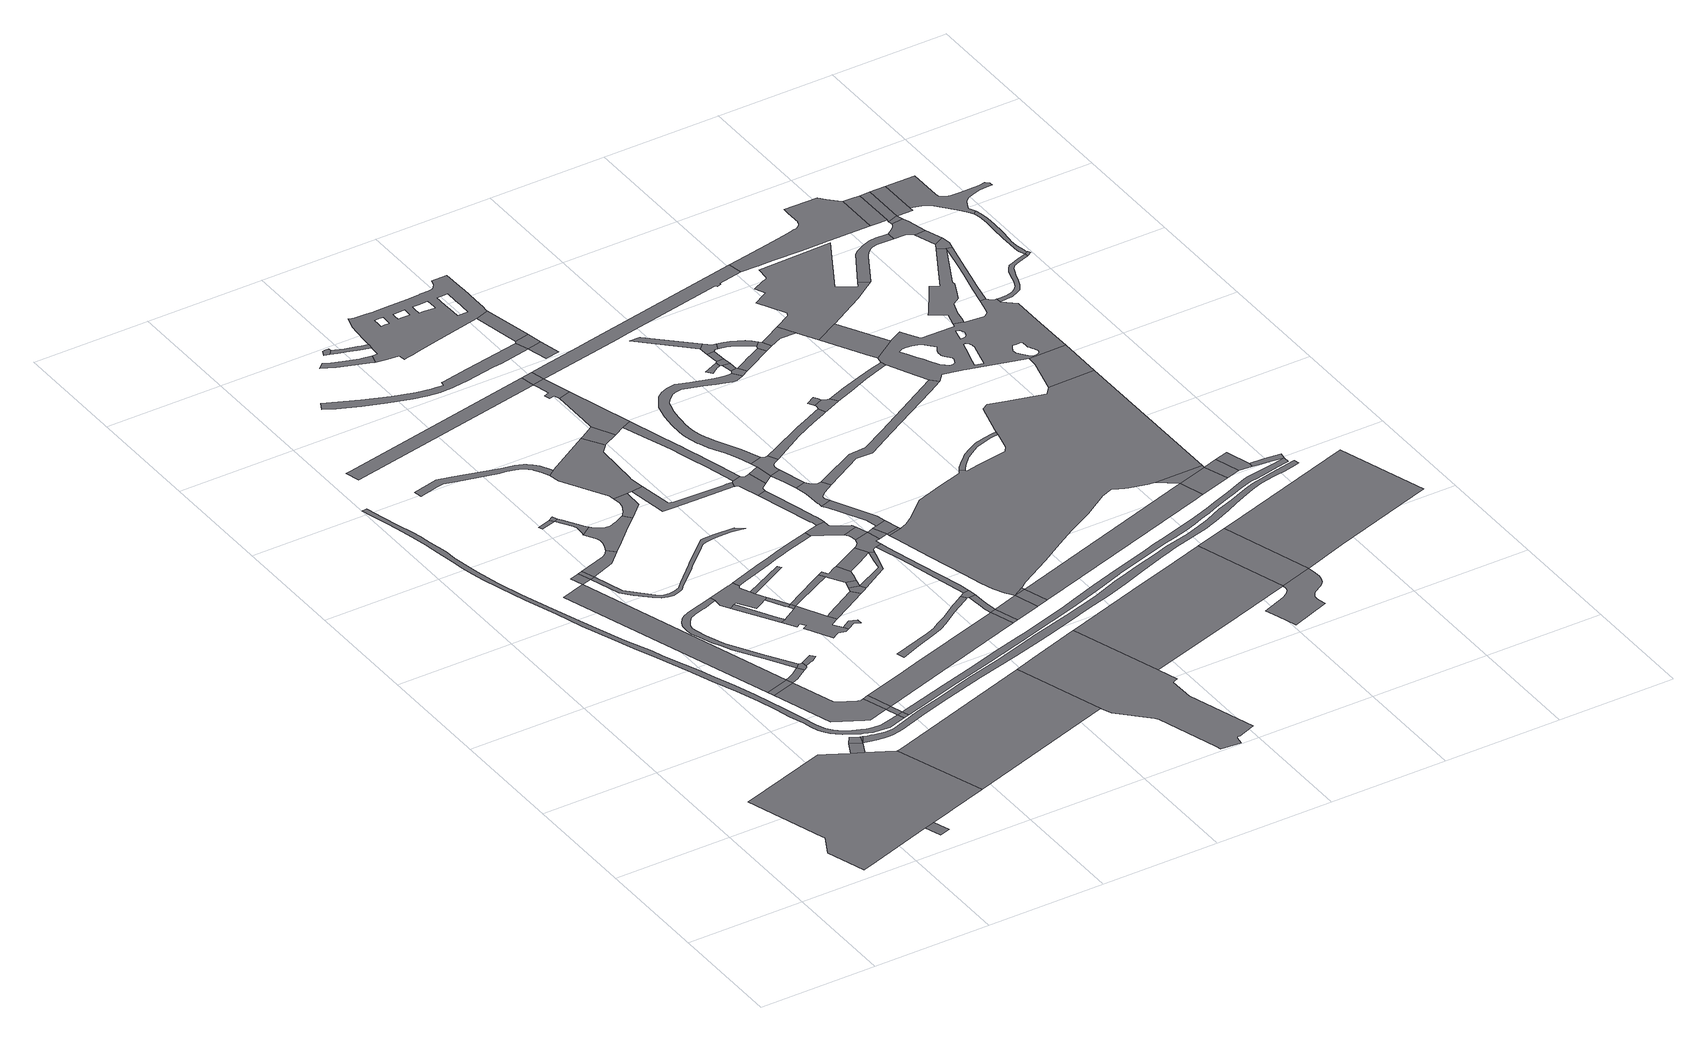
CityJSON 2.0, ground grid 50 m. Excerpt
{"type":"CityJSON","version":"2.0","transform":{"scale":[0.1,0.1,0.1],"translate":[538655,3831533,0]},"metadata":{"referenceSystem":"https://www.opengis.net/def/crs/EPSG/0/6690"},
"CityObjects":{
"road1":{"type":"Road","geometry":[{"type":"MultiSurface","lod":"1","boundaries":[[[0,1,2,3,4,5,6,7,8,9,10,11,12,13,14,15,16]]]}]},
"road2":{"type":"Road","geometry":[{"type":"MultiSurface","lod":"1","boundaries":[[[9,8,17,18]]]}]},
"road3":{"type":"Road","attributes":{"RoadStructureAttribute.sectionType":"1"},"geometry":[{"type":"MultiSurface","lod":"1","boundaries":[[[19,16,15,20,21]]]}]},
"road4":{"type":"Road","geometry":[{"type":"MultiSurface","lod":"1","boundaries":[[[22,23,24,19,21,25]]]}]},
"road5":{"type":"Road","attributes":{"RoadStructureAttribute.sectionType":"1"},"geometry":[{"type":"MultiSurface","lod":"1","boundaries":[[[25,21,26]]]}]},
"road6":{"type":"Road","attributes":{"RoadStructureAttribute.sectionType":"1"},"geometry":[{"type":"MultiSurface","lod":"1","boundaries":[[[27,28,29,30,31]]]}]},
"road7":{"type":"Road","geometry":[{"type":"MultiSurface","lod":"1","boundaries":[[[31,30,32,33]]]}]},
"road8":{"type":"Road","attributes":{"RoadStructureAttribute.sectionType":"1"},"geometry":[{"type":"MultiSurface","lod":"1","boundaries":[[[34,35,36,37,38,39,40,41,42,43,44,45,46,47,48,49,50,51,52,53,54,55,56,57,58,59,60,61,62,63,64,65,66,67,68,69,70,71,72,73,74,75,76,77,78,79,80,81,82,83,84,85,86,87,88,89,90,91,92,93,94,95,96,97,98,99,100,101,102,103,104,105,106,107,108,109,110,111,112,113,114,115,116,117,118,119,120]]]}]},
"road9":{"type":"Road","attributes":{"RoadStructureAttribute.sectionType":"1"},"geometry":[{"type":"MultiSurface","lod":"1","boundaries":[[[121,122,123,124,33,32,125,126,127,128,129,130]]]}]},
"road10":{"type":"Road","attributes":{"RoadStructureAttribute.sectionType":"1"},"geometry":[{"type":"MultiSurface","lod":"1","boundaries":[[[131,132,27,133]]]}]},
"road11":{"type":"Road","geometry":[{"type":"MultiSurface","lod":"1","boundaries":[[[134,131,133,135]]]}]},
"road12":{"type":"Road","attributes":{"RoadStructureAttribute.sectionType":"1"},"geometry":[{"type":"MultiSurface","lod":"1","boundaries":[[[136,137,138,31,33,139,140,141,142]]]}]},
"road13":{"type":"Road","attributes":{"RoadStructureAttribute.sectionType":"1"},"geometry":[{"type":"MultiSurface","lod":"1","boundaries":[[[143,144,145,146,147,148,149,150,151,152,153,154,155,156,157,136,158,159,160,161,162,163,164,165,166,167,168,169,170,171]]]}]},
"road14":{"type":"Road","geometry":[{"type":"MultiSurface","lod":"1","boundaries":[[[172,158,136,142,173,174,175]]]}]},
"road15":{"type":"Road","geometry":[{"type":"MultiSurface","lod":"1","boundaries":[[[176,130,129,177]]]}]},
"road16":{"type":"Road","attributes":{"RoadStructureAttribute.sectionType":"1"},"geometry":[{"type":"MultiSurface","lod":"1","boundaries":[[[177,129,120,178]]]}]},
"road17":{"type":"Road","geometry":[{"type":"MultiSurface","lod":"1","boundaries":[[[178,120,119,179]]]}]},
"road18":{"type":"Road","attributes":{"RoadStructureAttribute.sectionType":"1"},"geometry":[{"type":"MultiSurface","lod":"1","boundaries":[[[180,181,182,134,135,183,184]]]}]},
"road19":{"type":"Road","geometry":[{"type":"MultiSurface","lod":"1","boundaries":[[[185,186,187,188,189,190,191,175,174]]]}]},
"road20":{"type":"Road","geometry":[{"type":"MultiSurface","lod":"1","boundaries":[[[192,193,194,195]]]}]},
"road21":{"type":"Road","geometry":[{"type":"MultiSurface","lod":"1","boundaries":[[[196,192,195,197]]]}]},
"road22":{"type":"Road","attributes":{"RoadStructureAttribute.sectionType":"1"},"geometry":[{"type":"MultiSurface","lod":"1","boundaries":[[[198,199,197,195,200,201,202,203,204,205]]]}]},
"road23":{"type":"Road","attributes":{"RoadStructureAttribute.sectionType":"1"},"geometry":[{"type":"MultiSurface","lod":"1","boundaries":[[[206,207,208,209,210,211,212,213,214,215,216,217,218,219,220,221,222,223,224,225,226,227,228,229,230]]]}]},
"road24":{"type":"Road","attributes":{"RoadStructureAttribute.sectionType":"1"},"geometry":[{"type":"MultiSurface","lod":"1","boundaries":[[[231,232,233,234,235,236,237]]]}]},
"road25":{"type":"Road","attributes":{"RoadStructureAttribute.sectionType":"1"},"geometry":[{"type":"MultiSurface","lod":"1","boundaries":[[[238,239,13,12,240]]]}]},
"road26":{"type":"Road","geometry":[{"type":"MultiSurface","lod":"1","boundaries":[[[241,242,243,143,171,244,235,234,233,232,245,246,247,248,249,250,251,252,253]]]}]},
"road27":{"type":"Road","attributes":{"RoadStructureAttribute.sectionType":"1"},"geometry":[{"type":"MultiSurface","lod":"1","boundaries":[[[254,255,256,257,258,259,260,261,262,263,264,265,266,267,268,269,270,271,272,273,274,275,276,277,278,279,280,281,282,283,284,285,286,287,135,133]]]}]},
"road28":{"type":"Road","geometry":[{"type":"MultiSurface","lod":"1","boundaries":[[[288,289,290,291,292,293,294,205,204,295,296,297,298,180,184,299,300,301,302]]]}]},
"road29":{"type":"Road","geometry":[{"type":"MultiSurface","lod":"1","boundaries":[[[303,304,237,236,305,306,307,308,309,310,311,312,313,314,315,316,317,318,319]]]}]},
"road30":{"type":"Road","attributes":{"RoadStructureAttribute.sectionType":"1"},"geometry":[{"type":"MultiSurface","lod":"1","boundaries":[[[320,249,248,321,322,323,324]]]}]},
"road31":{"type":"Road","geometry":[{"type":"MultiSurface","lod":"1","boundaries":[[[324,323,304,303]]]}]},
"road32":{"type":"Road","attributes":{"RoadStructureAttribute.sectionType":"1"},"geometry":[{"type":"MultiSurface","lod":"1","boundaries":[[[325,326,327,328,329,330]]]}]},
"road33":{"type":"Road","geometry":[{"type":"MultiSurface","lod":"1","boundaries":[[[331,332,333,334,314,313]]]}]},
"road34":{"type":"Road","geometry":[{"type":"MultiSurface","lod":"1","boundaries":[[[335,336,251,250]]]}]},
"road35":{"type":"Road","attributes":{"RoadStructureAttribute.sectionType":"1"},"geometry":[{"type":"MultiSurface","lod":"1","boundaries":[[[337,338,339,340,341,342,343,302,301]]]}]},
"road36":{"type":"Road","attributes":{"RoadStructureAttribute.sectionType":"1"},"geometry":[{"type":"MultiSurface","lod":"1","boundaries":[[[344,345,346,347,348,349,176,177,350,351]]]}]},
"road37":{"type":"Road","geometry":[{"type":"MultiSurface","lod":"1","boundaries":[[[352,353,324,303,354,355,356]]]}]},
"road38":{"type":"Road","attributes":{"RoadStructureAttribute.sectionType":"1"},"geometry":[{"type":"MultiSurface","lod":"1","boundaries":[[[357,358,359,360,361,362,363,364,365,366,367,368]]]}]},
"road39":{"type":"Road","geometry":[{"type":"MultiSurface","lod":"1","boundaries":[[[369,370,371,372,373,374,375]]]}]},
"road40":{"type":"Road","attributes":{"RoadStructureAttribute.sectionType":"1"},"geometry":[{"type":"MultiSurface","lod":"1","boundaries":[[[376,377,319,318,378,379]]]}]},
"road41":{"type":"Road","geometry":[{"type":"MultiSurface","lod":"1","boundaries":[[[380,230,229,381,382,383,339,338,384,385,386,387,388,389,390]]]}]},
"road42":{"type":"Road","attributes":{"RoadStructureAttribute.sectionType":"1"},"geometry":[{"type":"MultiSurface","lod":"1","boundaries":[[[391,392,393,394,395,241,253,396,397,398,399,400,401,402]]]}]},
"road43":{"type":"Road","geometry":[{"type":"MultiSurface","lod":"1","boundaries":[[[403,404,405,406,375,374,407,408,409,410,411,412,413]]]}]},
"road44":{"type":"Road","attributes":{"RoadStructureAttribute.sectionType":"1"},"geometry":[{"type":"MultiSurface","lod":"1","boundaries":[[[414,415,416,417,418,419,420,421,422,423,424,425,426,427,428,429,430,431,432,433,434,435,436,437,438]]]}]},
"road45":{"type":"Road","attributes":{"RoadStructureAttribute.sectionType":"1"},"geometry":[{"type":"MultiSurface","lod":"1","boundaries":[[[439,440,441,442,443,444,445,446,447,448,449,450,451,452,453,454,455]]]}]},
"road46":{"type":"Road","geometry":[{"type":"MultiSurface","lod":"1","boundaries":[[[456,376,379,457,458,459]]]}]},
"road47":{"type":"Road","attributes":{"RoadStructureAttribute.sectionType":"1"},"geometry":[{"type":"MultiSurface","lod":"1","boundaries":[[[460,461,456,459,462]]]}]},
"road48":{"type":"Road","geometry":[{"type":"MultiSurface","lod":"1","boundaries":[[[463,464,465,466,352,356,460,462,467,468]]]}]},
"road49":{"type":"Road","attributes":{"RoadStructureAttribute.sectionType":"1"},"geometry":[{"type":"MultiSurface","lod":"1","boundaries":[[[469,470,471,472,473,385,384,474,475,476,477,478]]]}]},
"road50":{"type":"Road","geometry":[{"type":"MultiSurface","lod":"1","boundaries":[[[479,480,481,482,483,459,458,484,485,486,487]]]}]},
"road51":{"type":"Road","geometry":[{"type":"MultiSurface","lod":"1","boundaries":[[[488,489,380,390,490]]]}]},
"road52":{"type":"Road","attributes":{"RoadStructureAttribute.sectionType":"1"},"geometry":[{"type":"MultiSurface","lod":"1","boundaries":[[[491,492,463,468,493,494,479]]]}]},
"road53":{"type":"Road","geometry":[{"type":"MultiSurface","lod":"1","boundaries":[[[495,496,238,240,497,498,499,500,501,502,503,504,505,506,507,508,509,510,511]]]}]},
"road54":{"type":"Road","geometry":[{"type":"MultiSurface","lod":"1","boundaries":[[[512,344,351,513]]]}]},
"road55":{"type":"Road","geometry":[{"type":"MultiSurface","lod":"1","boundaries":[[[514,515,516,517,518,519,520,391,402,521,522,523]]]}]},
"road56":{"type":"Road","attributes":{"RoadStructureAttribute.sectionType":"1"},"geometry":[{"type":"MultiSurface","lod":"1","boundaries":[[[524,525,526,527,528,529,530,344,512]]]}]},
"road57":{"type":"Road","geometry":[{"type":"MultiSurface","lod":"1","boundaries":[[[531,532,533,439,455,527,526]]]}]},
"road58":{"type":"Road","attributes":{"RoadStructureAttribute.sectionType":"1"},"geometry":[{"type":"MultiSurface","lod":"1","boundaries":[[[534,535,536,537,538,539,540,541,542,543,519,518]]]}]},
"road59":{"type":"Road","attributes":{"RoadStructureAttribute.sectionType":"1"},"geometry":[{"type":"MultiSurface","lod":"1","boundaries":[[[544,545,546,547,488,490,548,549]]]}]},
"road60":{"type":"Road","geometry":[{"type":"MultiSurface","lod":"1","boundaries":[[[550,551,552,553,491,479,487,554,555,556,557,558]]]}]},
"road61":{"type":"Road","attributes":{"RoadStructureAttribute.sectionType":"1"},"geometry":[{"type":"MultiSurface","lod":"1","boundaries":[[[559,330,560,561,562,563,564,546,545]]]}]},
"road62":{"type":"Road","attributes":{"RoadStructureAttribute.sectionType":"1"},"geometry":[{"type":"MultiSurface","lod":"1","boundaries":[[[565,566,567,568,569,570,571,549,548,572,573,574,575,576,577,578,579,580,581]]]}]},
"road63":{"type":"Road","geometry":[{"type":"MultiSurface","lod":"1","boundaries":[[[582,583,584,585,586,587,588,589,590,591,592,593,594,595,596,597,598,599,600,601,413,412,602,368,367,603,604,605,606,607,608,609,610,611,612,613,614,615],[616,617,618,619,620,621,622,623,624,625],[626,627,628,629,630,631,632,633],[634,635,636,637,638,639,640,641],[642,643,644,645,646,647,648,649,650,651,652]]]}]},
"road64":{"type":"Road","geometry":[{"type":"MultiSurface","lod":"1","boundaries":[[[653,654,655,581,580,478,477,656,657,658,659,660,540,539,661,662,663,664,665]]]}]},
"road65":{"type":"Road","geometry":[{"type":"MultiSurface","lod":"1","boundaries":[[[666,325,330,559]]]}]},
"road66":{"type":"Road","geometry":[{"type":"MultiSurface","lod":"1","boundaries":[[[667,668,669,556,555,670,671,672,673,533,532]]]}]},
"road67":{"type":"Road","attributes":{"RoadStructureAttribute.sectionType":"1"},"geometry":[{"type":"MultiSurface","lod":"1","boundaries":[[[523,522,674,675,551,550]]]}]},
"road68":{"type":"Road","attributes":{"RoadStructureAttribute.sectionType":"1"},"geometry":[{"type":"MultiSurface","lod":"1","boundaries":[[[676,677,512,513,678]]]}]},
"road69":{"type":"Road","attributes":{"RoadStructureAttribute.sectionType":"1"},"geometry":[{"type":"MultiSurface","lod":"1","boundaries":[[[679,550,558,680]]]}]},
"road70":{"type":"Road","attributes":{"RoadStructureAttribute.sectionType":"1"},"geometry":[{"type":"MultiSurface","lod":"1","boundaries":[[[681,665,664,682]]]}]},
"road71":{"type":"Road","attributes":{"RoadStructureAttribute.sectionType":"1"},"geometry":[{"type":"MultiSurface","lod":"1","boundaries":[[[683,684,685,686,687,688,689,690]]]}]},
"road72":{"type":"Road","geometry":[{"type":"MultiSurface","lod":"1","boundaries":[[[690,689,679,680,691]]]}]},
"road73":{"type":"Road","attributes":{"RoadStructureAttribute.sectionType":"1"},"geometry":[{"type":"MultiSurface","lod":"1","boundaries":[[[691,680,692,693]]]}]},
"road74":{"type":"Road","attributes":{"RoadStructureAttribute.sectionType":"1"},"geometry":[{"type":"MultiSurface","lod":"1","boundaries":[[[694,682,695,696,697]]]}]},
"road75":{"type":"Road","geometry":[{"type":"MultiSurface","lod":"1","boundaries":[[[698,676,678,699]]]}]},
"road76":{"type":"Road","attributes":{"RoadStructureAttribute.sectionType":"1"},"geometry":[{"type":"MultiSurface","lod":"1","boundaries":[[[700,676,698]]]}]},
"road77":{"type":"Road","geometry":[{"type":"MultiSurface","lod":"1","boundaries":[[[701,702,703,697,696,704,705,706,707,708,685,684,709,710,711,712,713,714,715]]]}]},
"road78":{"type":"Road","geometry":[{"type":"MultiSurface","lod":"1","boundaries":[[[716,717,718,719,681,682,694,720,721,722,723,724,725]]]}]},
"road79":{"type":"Road","attributes":{"RoadStructureAttribute.sectionType":"1"},"geometry":[{"type":"MultiSurface","lod":"1","boundaries":[[[726,727,728,437]]]}]},
"road80":{"type":"Road","geometry":[{"type":"MultiSurface","lod":"1","boundaries":[[[729,730,438,437,728]]]}]},
"road81":{"type":"Road","geometry":[{"type":"MultiSurface","lod":"1","boundaries":[[[611,610,730,729]]]}]},
"road82":{"type":"Road","attributes":{"RoadStructureAttribute.sectionType":"1"},"geometry":[{"type":"MultiSurface","lod":"1","boundaries":[[[731,732,733,734,735,736,737,738,739,740,741,742,743,744,745,746,747,748,749,750,751,752,753,754,755,756,757,758,759,760,761,762,763,764,26,21,765,766,767,768,769,770,771,772,773,774,775,776,777,778,779,780,781,782,783,784,785,786,787,788,789,790,791,792,793,794,795,796,797,798,799,800]]]}]},
"road83":{"type":"Road","attributes":{"RoadStructureAttribute.sectionType":"1"},"geometry":[{"type":"MultiSurface","lod":"1","boundaries":[[[801,802,803,804,805,806,807,808,809,810,811,812,813,814,815,816,817,818,819,820,821,822,823,824,719,718,825,826,827,828,829,830,831,832,833,834,835,836,837,838,839,840,841,842,843,844,845,846,847,848,849,850,851,852,853]]]}]},
"road84":{"type":"Road","attributes":{"RoadStructureAttribute.sectionType":"1"},"geometry":[{"type":"MultiSurface","lod":"1","boundaries":[[[854,855,856,857,858,859,860,861,862,863,864,865,866,867,868,869,870,871,872,873,874,875,876,877,878,879,880,881,882,178,179,883,884,885,886,887,888,889,890,891,892,893,894,895,896,897,898,899,900,901,902,903,904,905,906,907,908,909]]]}]},
"road85":{"type":"Road","attributes":{"RoadStructureAttribute.sectionType":"1"},"geometry":[{"type":"MultiSurface","lod":"1","boundaries":[[[910,911,912,913,914,915,916,725,724,917,918,919,920]]]}]},
"road86":{"type":"Road","attributes":{"RoadStructureAttribute.sectionType":"1"},"geometry":[{"type":"MultiSurface","lod":"1","boundaries":[[[921,922,923,924,495,511,925,926]]]}]},
"road87":{"type":"Road","geometry":[{"type":"MultiSurface","lod":"1","boundaries":[[[927,928,929,930,931]]]}]},
"road88":{"type":"Road","geometry":[{"type":"MultiSurface","lod":"1","boundaries":[[[932,933,934,935,936]]]}]},
"road89":{"type":"Road","attributes":{"RoadStructureAttribute.sectionType":"1"},"geometry":[{"type":"MultiSurface","lod":"1","boundaries":[[[937,938,939,940,941,942,666,559,943,944,945,946,947,948,949,950]]]}]},
"road90":{"type":"Road","geometry":[{"type":"MultiSurface","lod":"1","boundaries":[[[951,952,953,853,852,954,955]]]}]},
"road91":{"type":"Road","attributes":{"RoadStructureAttribute.sectionType":"1"},"geometry":[{"type":"MultiSurface","lod":"1","boundaries":[[[956,957,952,951,958]]]}]},
"road92":{"type":"Road","geometry":[{"type":"MultiSurface","lod":"1","boundaries":[[[959,960,927,931,961,956,958]]]}]},
"road93":{"type":"Road","attributes":{"RoadStructureAttribute.sectionType":"1"},"geometry":[{"type":"MultiSurface","lod":"1","boundaries":[[[962,963,964,965,966,960,959]]]}]},
"road94":{"type":"Road","geometry":[{"type":"MultiSurface","lod":"1","boundaries":[[[967,968,969,970,971]]]}]},
"road95":{"type":"Road","attributes":{"RoadStructureAttribute.sectionType":"1"},"geometry":[{"type":"MultiSurface","lod":"1","boundaries":[[[972,973,974,975,976,715,714,977,978,979,980,981]]]}]},
"road96":{"type":"Road","geometry":[{"type":"MultiSurface","lod":"1","boundaries":[[[982,983,936,935,964,963,984,985,986,987]]]}]},
"road97":{"type":"Road","geometry":[{"type":"MultiSurface","lod":"1","boundaries":[[[988,989,971,970,990,991,910,920,992,993,994]]]}]},
"road98":{"type":"Road","attributes":{"RoadStructureAttribute.sectionType":"1"},"geometry":[{"type":"MultiSurface","lod":"1","boundaries":[[[995,698,699,996,997]]]}]},
"road99":{"type":"Road","attributes":{"RoadStructureAttribute.sectionType":"1"},"geometry":[{"type":"MultiSurface","lod":"1","boundaries":[[[998,999,1000,1001,955,954,1002,1003,1004,1005]]]}]},
"road100":{"type":"Road","attributes":{"RoadStructureAttribute.sectionType":"1"},"geometry":[{"type":"MultiSurface","lod":"1","boundaries":[[[1006,1007,1008,1009,1010,987,986,1011,1012,1013,1014,1015]]]}]},
"road101":{"type":"Road","geometry":[{"type":"MultiSurface","lod":"1","boundaries":[[[1016,1017,1018,1019,1020,1021,1022,1023,1024,1025,1026,1027,1028,1029,1030,1031,1032,1033,1034,1035,1036,693,692,1037,1038,1039,1040,1041,1042,1043,676,700,1044,1045,1046,1047,1048,1049,1050,1051,1052,1053,1054,1055,1056,1057,1058,1059,1060]]]}]},
"road102":{"type":"Road","geometry":[{"type":"MultiSurface","lod":"1","boundaries":[[[1021,1061,1062,1063,1064,1065,1066,1067,1068,1069,1030,1029,1070,1071,1072,1073,1074,1075,1076,1077,1078,1079,1080,1022]]]}]},
"road103":{"type":"Road","geometry":[{"type":"MultiSurface","lod":"1","boundaries":[[[1015,1014,1081,998,1005,1082,1083,1084]]]}]},
"road104":{"type":"Road","geometry":[{"type":"MultiSurface","lod":"1","boundaries":[[[1085,1086,1087,1088,1089,1090,1091,1092,1093,1094,1095,1096,1097,1098,1099,1100,1101,1102,1103,1104,1105,1106,1107,926]]]}]},
"road105":{"type":"Road","attributes":{"RoadStructureAttribute.sectionType":"1"},"geometry":[{"type":"MultiSurface","lod":"1","boundaries":[[[1108,1109,1110,1111,994,993,1112,1113,1114]]]}]},
"road106":{"type":"Road","geometry":[{"type":"MultiSurface","lod":"1","boundaries":[[[1115,1116,1084,1083,1117,1118]]]}]},
"road107":{"type":"Road","geometry":[{"type":"MultiSurface","lod":"1","boundaries":[[[1119,921,926,1107]]]}]},
"road108":{"type":"Road","geometry":[{"type":"MultiSurface","lod":"1","boundaries":[[[1120,1121,1122,1123,1124]]]}]},
"road109":{"type":"Road","geometry":[{"type":"MultiSurface","lod":"1","boundaries":[[[1057,995,1125,1058]]]}]},
"road110":{"type":"Road","geometry":[{"type":"MultiSurface","lod":"1","boundaries":[[[1126,1127,1128,1129,1130,1131,1132,1133,1134,1135,1136,1137,1138,1139,1115,1118,1121,1120,1140,1141,1142,1143,1144]]]}]},
"road111":{"type":"Road","geometry":[{"type":"MultiSurface","lod":"1","boundaries":[[[1125,995,997,1145]]]}]},
"road112":{"type":"Road","geometry":[{"type":"MultiSurface","lod":"1","boundaries":[[[1146,1147,1148,1149,1150,1151,1152,1153,1154,1155,1156,1157,1158,1159,1160,1161,1162,1163,1164,1165,1166,1167,1124,1123,1108,1114,1168,1169,1170,972,981,1171,1172,1173,1174,1175,1176,1177,1178,1179],[1180,1181,1182,1183,1184,1185,1186,1187,1188,1189,1190,1191,1192],[1193,1194,1195,1196,1197,1198,1199,1200,1201,1202,1203],[1204,1205,1206,1207,1208,1209,1210,1211,1212,1213,1214,1215,1216,1217,1218,1219,1220,1221,1222,1223,1224,1225,1226],[1227,1228,1229,1230,1231,1232,1233,1234,1235,1236,1237,1238,1239,1240,1241,1242,1243,1244,1245,1246,1247,1248,1249,1250,1251,1252]]]}]},
"road113":{"type":"Road","attributes":{"RoadStructureAttribute.sectionType":"1"},"geometry":[{"type":"MultiSurface","lod":"1","boundaries":[[[1253,1125,1145,1254]]]}]},
"road114":{"type":"Road","attributes":{"RoadStructureAttribute.sectionType":"1"},"geometry":[{"type":"MultiSurface","lod":"1","boundaries":[[[1255,1256,1119,1107,1257,1258]]]}]},
"road115":{"type":"Road","geometry":[{"type":"MultiSurface","lod":"1","boundaries":[[[1259,1253,1254,1260,1261]]]}]},
"road116":{"type":"Road","geometry":[{"type":"MultiSurface","lod":"1","boundaries":[[[1177,1262,1263,1264,1060,1059,1178]]]}]},
"road117":{"type":"Road","attributes":{"RoadStructureAttribute.sectionType":"1"},"geometry":[{"type":"MultiSurface","lod":"1","boundaries":[[[1265,1266,1267,1268,1269,1270,1271,1272,1273,1274,1275,1276,1277,937,950,1278,1279,1280,1281,1282,1283,1284,1285,1286,1287,1288,1289,1290]]]}]},
"road118":{"type":"Road","attributes":{"RoadStructureAttribute.sectionType":"1"},"geometry":[{"type":"MultiSurface","lod":"1","boundaries":[[[1291,1261,1260,1292,1293,854,1294]]]}]},
"road119":{"type":"Road","attributes":{"RoadStructureAttribute.sectionType":"1"},"geometry":[{"type":"MultiSurface","lod":"1","boundaries":[[[1295,1296,1297,1298,1299,1300,1301,1144,1143,1302,1303,1304,1305,1306,1307,1308,1309]]]}]},
"road120":{"type":"Road","attributes":{"RoadStructureAttribute.sectionType":"1"},"geometry":[{"type":"MultiSurface","lod":"1","boundaries":[[[1310,1311,1312,1313,1314,1315,1316,1317,1318,1161,1160,1319,1320,1321,1322,1323,1324,1325,1326,1327]]]}]},
"road121":{"type":"Road","attributes":{"RoadStructureAttribute.sectionType":"1"},"geometry":[{"type":"MultiSurface","lod":"1","boundaries":[[[1327,1328,1329,1330,1153,1152,1331,1332,1333,1334]]]}]},
"road122":{"type":"Road","attributes":{"RoadStructureAttribute.sectionType":"1"},"geometry":[{"type":"MultiSurface","lod":"1","boundaries":[[[1335,1287,1286,1336,1337,1338]]]}]},
"road123":{"type":"Road","geometry":[{"type":"MultiSurface","lod":"1","boundaries":[[[1339,1340,1341,1342,1343,1344,1309,1308,1345,1346,1347,1348,1349]]]}]},
"road124":{"type":"Road","geometry":[{"type":"MultiSurface","lod":"1","boundaries":[[[1350,1351,1352,1310,1327,1334]]]}]},
"road125":{"type":"Road","attributes":{"RoadStructureAttribute.sectionType":"1"},"geometry":[{"type":"MultiSurface","lod":"1","boundaries":[[[1349,1348,1352,1351]]]}]},
"road126":{"type":"Road","geometry":[{"type":"MultiSurface","lod":"1","boundaries":[[[1353,1354,1355,1356,1357,1358,1359,1360,1361,1362,1363,1364,1365,1149,1148,1366,1367,1368,1369,1370,1371,1372,1373,1374,1375,1376,1377]]]}]},
"road127":{"type":"Road","attributes":{"RoadStructureAttribute.sectionType":"1"},"geometry":[{"type":"MultiSurface","lod":"1","boundaries":[[[1378,1379,1341,1340]]]}]},
"road128":{"type":"Road","geometry":[{"type":"MultiSurface","lod":"1","boundaries":[[[1338,1337,1379,1378,1380]]]}]},
"road129":{"type":"Road","geometry":[{"type":"MultiSurface","lod":"1","boundaries":[[[1380,1378,1381,1382,1383,1384]]]}]},
"road130":{"type":"Road","geometry":[{"type":"MultiSurface","lod":"1","boundaries":[[[1385,1353,1377,1386]]]}]},
"road131":{"type":"Road","attributes":{"RoadStructureAttribute.sectionType":"1"},"geometry":[{"type":"MultiSurface","lod":"1","boundaries":[[[1387,1388,1389,1390,1391,1392,1393,1394,1395,1396,1397,1398,1399,1400,1401,1402,1403,1404,1405,1406,1353,1385]]]}]},
"road132":{"type":"Road","attributes":{"RoadStructureAttribute.sectionType":"1"},"geometry":[{"type":"MultiSurface","lod":"1","boundaries":[[[1384,1383,1407,1408,1409,1410,1411,1397,1396,1412,1413,1414,1415,1416,1417,1418,1419,1420,1421,1422,1423,1424,1425,1426,1427,1428,1429]]]}]}
},
"vertices":[
[596,764,0],[566,780,0],[183,657,0],[293,316,0],[297,305,0],[252,219,0],[306,52,0],[374,74,0],[644,161,0],[690,176,0],[755,197,0],[794,209,0],[958,262,0],[826,642,0],[790,662,0],[720,698,0],[674,723,0],
[667,92,0],[713,107,0],
[703,781,0],[722,701,0],[748,756,0],
[741,803,0],[726,814,0],[725,813,0],[761,795,0],
[771,791,0],
[431,2186,0],[327,2152,0],[457,1752,0],[628,1222,0],[732,1256,0],
[638,1192,0],[741,1226,0],
[908,828,0],[868,817,0],[835,819,0],[803,827,0],[795,830,0],[790,832,0],[782,835,0],[774,839,0],[763,844,0],[759,845,0],[727,861,0],[700,886,0],[682,910,0],[667,948,0],[648,1013,0],[623,1102,0],[604,1167,0],[581,1237,0],[550,1326,0],[517,1416,0],[496,1473,0],[468,1543,0],[430,1638,0],[414,1680,0],[366,1795,0],[320,1919,0],[281,2031,0],[245,2136,0],[204,2255,0],[173,2360,0],[160,2415,0],[147,2465,0],[139,2505,0],[126,2579,0],[125,2588,0],[120,2639,0],[104,2722,0],[94,2774,0],[83,2814,0],[63,2884,0],[44,2951,0],[24,3033,0],[2,3028,0],[12,2991,0],[37,2901,0],[56,2834,0],[71,2766,0],[82,2716,0],[84,2698,0],[92,2647,0],[106,2567,0],[114,2512,0],[124,2464,0],[137,2407,0],[161,2332,0],[197,2210,0],[246,2071,0],[284,1956,0],[330,1827,0],[366,1732,0],[405,1632,0],[456,1498,0],[495,1393,0],[536,1289,0],[569,1194,0],[595,1109,0],[613,1045,0],[634,982,0],[644,943,0],[652,913,0],[665,893,0],[680,873,0],[695,858,0],[715,843,0],[753,821,0],[771,812,0],[775,810,0],[777,809,0],[779,808,0],[781,808,0],[783,806,0],[818,794,0],[851,790,0],[888,787,0],[916,795,0],[964,810,0],[955,841,0],
[888,992,0],[882,996,0],[808,1036,0],[801,1040,0],[721,935,0],[833,877,0],[854,867,0],[889,877,0],[938,893,0],[905,998,0],
[456,2253,0],[413,2239,0],[474,2198,0],
[475,2260,0],[494,2203,0],
[806,1302,0],[773,1276,0],[753,1266,0],[755,1231,0],[771,1239,0],[806,1262,0],[824,1273,0],
[781,1858,0],[725,1842,0],[703,1835,0],[660,1820,0],[638,1810,0],[621,1797,0],[606,1777,0],[596,1754,0],[594,1722,0],[597,1697,0],[610,1662,0],[630,1607,0],[648,1570,0],[668,1528,0],[747,1399,0],[823,1319,0],[744,1450,0],[665,1580,0],[650,1620,0],[635,1662,0],[624,1702,0],[619,1725,0],[624,1747,0],[636,1767,0],[653,1785,0],[678,1798,0],[726,1811,0],[727,1811,0],[788,1834,0],
[830,1317,0],[838,1282,0],[843,1292,0],[840,1317,0],
[930,1006,0],[963,901,0],
[980,848,0],
[989,818,0],
[623,2327,0],[608,2309,0],[591,2299,0],[596,2244,0],[652,2296,0],
[866,1303,0],[875,1307,0],[880,1307,0],[905,1327,0],[890,1345,0],[872,1334,0],[850,1322,0],
[553,2606,0],[495,2588,0],[501,2571,0],[565,2589,0],
[574,2618,0],[584,2599,0],
[644,2502,0],[593,2584,0],[608,2524,0],[614,2509,0],[614,2494,0],[612,2472,0],[607,2457,0],[652,2491,0],
[735,2883,0],[714,2925,0],[697,2945,0],[679,2958,0],[669,2965,0],[639,2977,0],[586,2989,0],[401,3039,0],[343,3054,0],[231,3027,0],[239,2993,0],[321,3014,0],[351,3017,0],[384,3009,0],[435,2996,0],[564,2964,0],[592,2959,0],[624,2952,0],[649,2942,0],[667,2927,0],[680,2915,0],[682,2912,0],[697,2885,0],[713,2853,0],[740,2874,0],
[923,1619,0],[833,1774,0],[813,1762,0],[812,1761,0],[808,1759,0],[917,1582,0],[940,1590,0],
[1488,856,0],[842,647,0],[1612,474,0],
[905,1896,0],[887,1890,0],[880,1888,0],[786,1796,0],[843,1779,0],[889,1707,0],[920,1725,0],[944,1738,0],[960,1748,0],[936,1790,0],[928,1813,0],[908,1855,0],[915,1867,0],
[516,2068,0],[553,2024,0],[604,1974,0],[632,1955,0],[654,1947,0],[679,1945,0],[702,1950,0],[720,1958,0],[724,1961,0],[734,1973,0],[828,2059,0],[836,2067,0],[917,2140,0],[947,2168,0],[969,2175,0],[983,2178,0],[1002,2181,0],[1032,2181,0],[1079,2181,0],[1112,2177,0],[1137,2172,0],[1104,2197,0],[1017,2201,0],[971,2198,0],[957,2198,0],[838,2089,0],[832,2084,0],[746,2003,0],[719,1975,0],[696,1968,0],[672,1963,0],[649,1967,0],[631,1975,0],[533,2074,0],
[759,2466,0],[740,2459,0],[724,2453,0],[704,2455,0],[695,2458,0],[684,2462,0],[664,2475,0],[637,2407,0],[642,2395,0],[640,2372,0],[633,2350,0],[701,2342,0],[756,2394,0],[821,2454,0],[796,2486,0],
[1020,1644,0],[1005,1631,0],[951,1525,0],[971,1538,0],[986,1516,0],[966,1503,0],[1026,1393,0],[1042,1402,0],[1059,1411,0],[1089,1404,0],[1105,1413,0],[1094,1432,0],[1070,1467,0],[1069,1469,0],[1072,1471,0],[1104,1489,0],[1083,1524,0],
[983,1709,0],[967,1697,0],[986,1663,0],[992,1653,0],[1009,1663,0],
[968,3447,0],[104,3272,0],[86,3268,0],[102,3208,0],[976,3384,0],[980,3385,0],
[1139,1432,0],[1164,1420,0],[1164,1443,0],[1134,1457,0],
[1112,1884,0],[1102,1899,0],
[888,2517,0],[890,2600,0],[830,2596,0],[833,2566,0],[831,2541,0],[816,2509,0],[800,2490,0],
[1606,1222,0],[1599,1219,0],[1374,1148,0],[1191,1089,0],[1175,1084,0],[1126,1068,0],[1484,1069,0],[1639,1118,0],
[1202,1770,0],[1161,1748,0],[1040,1654,0],[1157,1715,0],[1216,1745,0],
[538,3871,0],[531,3872,0],[493,3883,0],[440,3902,0],[410,3914,0],[397,3924,0],[370,3899,0],[425,3872,0],[493,3848,0],[558,3826,0],[566,3824,0],[578,3864,0],
[468,3991,0],[449,3990,0],[444,3987,0],[439,3987,0],[430,3965,0],[452,3957,0],[469,3977,0],
[1242,1616,0],[1100,1534,0],[1171,1528,0],[1270,1584,0],
[941,2995,0],[721,2805,0],[790,2684,0],[825,2621,0],[911,2602,0],[963,2609,0],[953,2674,0],[954,2678,0],[961,2875,0],[989,2907,0],[992,2910,0],
[1306,2029,0],[1218,2003,0],[1161,1984,0],[1107,1966,0],[1057,1949,0],[952,1880,0],[1084,1927,0],[1122,1940,0],[1165,1954,0],[1196,1965,0],[1294,1995,0],[1313,2001,0],
[582,3941,0],[566,3945,0],[527,3956,0],[518,3959,0],[480,3948,0],[502,3940,0],[511,3938,0],[537,3930,0],[552,3926,0],[605,3909,0],[607,3934,0],
[829,3604,0],[709,3581,0],[703,3580,0],[698,3560,0],[667,3563,0],[648,3564,0],[588,3574,0],[498,3603,0],[390,3642,0],[252,3705,0],[232,3669,0],[280,3643,0],[368,3607,0],[463,3575,0],[556,3546,0],[611,3534,0],[664,3527,0],[668,3527,0],[716,3528,0],[730,3530,0],[788,3538,0],[914,3560,0],[956,3567,0],[1090,3594,0],[1070,3649,0],
[1568,1370,0],[1525,1344,0],[1514,1337,0],[1441,1288,0],[1401,1265,0],[1371,1247,0],[1334,1232,0],[1169,1178,0],[1177,1145,0],[1264,1179,0],[1341,1209,0],[1389,1227,0],[1426,1248,0],[1495,1296,0],[1524,1313,0],[1565,1337,0],[1582,1347,0],
[1249,1638,0],[1289,1595,0],[1303,1603,0],[1290,1626,0],
[1259,1676,0],[1259,1675,0],[1299,1666,0],
[1284,1781,0],[1274,1776,0],[1236,1756,0],[1221,1780,0],[1305,1690,0],[1314,1726,0],
[1234,2453,0],[1219,2453,0],[1110,2456,0],[1007,2458,0],[984,2465,0],[939,2431,0],[982,2428,0],[1113,2427,0],[1249,2426,0],[1257,2453,0],
[1436,1793,0],[1424,1741,0],[1414,1692,0],[1378,1673,0],[1320,1642,0],[1386,1653,0],[1424,1675,0],[1446,1752,0],[1456,1787,0],
[1012,3037,0],[951,3000,0],[1060,2946,0],
[1407,1847,0],[1381,1833,0],[1329,1735,0],[1370,1757,0],
[1800,958,0],[1574,884,0],[1629,426,0],[1746,311,0],[1756,297,0],[1837,33,0],[1843,13,0],[1928,3,0],[1932,40,0],[1938,46,0],[1948,44,0],[2025,75,0],[1932,367,0],[1928,474,0],[1939,479,0],[1954,484,0],[1925,572,0],
[1631,1230,0],[1663,1126,0],
[1479,1978,0],[1407,2017,0],[1406,2017,0],[1406,2035,0],[1404,2051,0],[1368,2047,0],[1326,2034,0],[1398,1953,0],[1422,1940,0],[1484,1960,0],
[1623,1285,0],[1620,1325,0],[1620,1347,0],[1592,1347,0],[1593,1309,0],[1596,1277,0],[1598,1249,0],
[1620,1357,0],[1615,1387,0],[1590,1384,0],
[1403,2062,0],[1398,2090,0],[1390,2115,0],[1390,2117,0],[1344,2287,0],[1330,2339,0],[1291,2328,0],[1362,2080,0],[1363,2077,0],[1368,2059,0],
[1107,3139,0],[1068,3274,0],[1014,3258,0],[1013,3091,0],[1109,2972,0],[1151,2992,0],
[1502,1906,0],[1440,1890,0],[1432,1868,0],[1417,1852,0],[1460,1803,0],[1478,1811,0],[1504,1817,0],[1498,1843,0],[1517,1846,0],
[1032,3396,0],[985,3365,0],[998,3310,0],[976,3303,0],[983,3278,0],[1006,3283,0],
[1275,2573,0],[1254,2643,0],[1252,2651,0],[1232,2720,0],[1221,2760,0],[1217,2773,0],[1190,2862,0],[1140,2884,0],[1176,2780,0],[1185,2748,0],[1196,2709,0],[1204,2680,0],[1213,2651,0],[1230,2593,0],[1254,2501,0],[1264,2458,0],[1301,2471,0],
[1096,4057,0],[1095,4161,0],[1027,4160,0],[1020,4133,0],[1003,4115,0],[983,4110,0],[946,4110,0],[943,4110,0],[887,4108,0],[820,4106,0],[813,4106,0],[744,4105,0],[733,4105,0],[710,4107,0],[658,4109,0],[649,4112,0],[633,4116,0],[618,4064,0],[615,4028,0],[610,3969,0],[603,3864,0],[613,3814,0],[663,3812,0],[668,3782,0],[683,3785,0],[709,3791,0],[744,3799,0],[809,3813,0],[1035,3863,0],[1095,3885,0],[1095,3886,0],[1097,3921,0],[1097,3937,0],[1096,4045,0],[747,4033,0],[746,4010,0],[725,4010,0],[711,4010,0],[711,4023,0],[711,4032,0],[711,4051,0],[711,4055,0],[734,4055,0],[748,4055,0],[791,4053,0],[814,4053,0],[841,4054,0],[840,4034,0],[839,4016,0],[807,4016,0],[789,4016,0],[790,4034,0],[876,4054,0],[903,4054,0],[943,4055,0],[944,4016,0],[944,4005,0],[894,4008,0],[876,4009,0],[876,4032,0],[1031,4005,0],[1031,4002,0],[1031,3974,0],[1032,3960,0],[1032,3918,0],[987,3918,0],[987,3967,0],[986,3997,0],[986,4031,0],[986,4055,0],[1031,4056,0],
[1320,2458,0],[1312,2458,0],[1306,2461,0],[1252,2425,0],[1259,2423,0],[1264,2418,0],[1267,2411,0],[1271,2397,0],[1330,2346,0],[1332,2359,0],[1340,2367,0],[1357,2379,0],[1339,2466,0],
[1019,3458,0],
[1604,1434,0],[1552,1626,0],[1512,1786,0],[1489,1774,0],[1511,1696,0],[1535,1609,0],[1556,1521,0],
[1434,1925,0],[1437,1910,0],
[1741,1265,0],[1687,1248,0],[1774,1161,0],
[1533,1918,0],[1557,1859,0],
[1389,2487,0],[1399,2412,0],
[1589,1979,0],[1498,2157,0],[1452,2143,0],[1465,2120,0],[1490,2073,0],[1541,1974,0],[1552,1926,0],[1599,1939,0],
[1616,1875,0],
[1560,1847,0],[1620,1862,0],
[1448,2425,0],[1423,2347,0],[1438,2295,0],[1480,2308,0],
[1792,1281,0],[1825,1177,0],
[1788,1294,0],
[1521,2276,0],[1508,2278,0],[1496,2288,0],[1446,2240,0],[1449,2185,0],[1449,2182,0],[1450,2166,0],[1451,2160,0],[1489,2174,0],[1487,2178,0],[1489,2193,0],[1496,2203,0],[1509,2213,0],[1557,2241,0],[1536,2278,0],
[1451,2525,0],[1441,2527,0],[1433,2532,0],[1380,2515,0],[1444,2440,0],[1444,2453,0],[1446,2463,0],[1454,2473,0],[1481,2488,0],[1461,2528,0],
[1112,3506,0],[1174,3516,0],[1154,3607,0],
[1140,3672,0],[1077,3659,0],
[3086,1457,0],[2969,1433,0],[2921,1422,0],[2876,1412,0],[2832,1397,0],[2802,1384,0],[2752,1363,0],[2682,1338,0],[2610,1304,0],[2555,1284,0],[2495,1263,0],[2433,1248,0],[2384,1237,0],[2376,1235,0],[2333,1219,0],[2226,1188,0],[2142,1160,0],[2112,1150,0],[1987,1103,0],[1830,1054,0],[1651,1005,0],[1649,1004,0],[1461,946,0],[1302,902,0],[1165,860,0],[1033,821,0],[916,780,0],[891,772,0],[858,772,0],[816,777,0],[801,782,0],[789,785,0],[777,789,0],[773,790,0],[765,752,0],[784,748,0],[801,744,0],[832,740,0],[839,739,0],[859,740,0],[874,740,0],[919,750,0],[1026,786,0],[1175,833,0],[1345,882,0],[1532,931,0],[1663,969,0],[1701,980,0],[1828,1017,0],[1925,1048,0],[2035,1079,0],[2130,1112,0],[2142,1117,0],[2222,1148,0],[2326,1184,0],[2378,1201,0],[2411,1212,0],[2501,1236,0],[2568,1254,0],[2630,1277,0],[2705,1310,0],[2755,1336,0],[2799,1356,0],[2854,1379,0],[2897,1395,0],[2929,1403,0],[2971,1410,0],[3021,1418,0],[3069,1429,0],[3092,1435,0],
[1628,3052,0],[1608,3052,0],[1593,3055,0],[1568,3061,0],[1478,3088,0],[1422,3107,0],[1383,3102,0],[1353,3089,0],[1328,3069,0],[1313,3046,0],[1291,3013,0],[1277,2948,0],[1270,2886,0],[1268,2836,0],[1269,2812,0],[1271,2796,0],[1278,2766,0],[1286,2737,0],[1289,2728,0],[1304,2689,0],[1327,2646,0],[1337,2628,0],[1345,2612,0],[1360,2574,0],[1415,2580,0],[1400,2616,0],[1395,2627,0],[1374,2667,0],[1351,2714,0],[1335,2752,0],[1333,2756,0],[1323,2781,0],[1318,2804,0],[1315,2829,0],[1315,2846,0],[1315,2866,0],[1317,2896,0],[1319,2921,0],[1324,2959,0],[1331,2986,0],[1338,3014,0],[1351,3029,0],[1378,3054,0],[1395,3062,0],[1423,3065,0],[1448,3060,0],[1506,3043,0],[1552,3025,0],[1573,3016,0],[1611,3004,0],[1631,3004,0],[1663,3017,0],[1638,3054,0],
[3063,1491,0],[3008,1481,0],[2953,1470,0],[2916,1465,0],[2886,1462,0],[2864,1454,0],[2834,1442,0],[2769,1413,0],[2689,1385,0],[2644,1367,0],[2575,1342,0],[2520,1324,0],[2468,1308,0],[2410,1292,0],[2394,1287,0],[2360,1277,0],[2308,1259,0],[2198,1223,0],[2143,1207,0],[2109,1197,0],[2019,1166,0],[1909,1128,0],[1857,1109,0],[1745,1073,0],[1634,1040,0],[1608,1032,0],[1506,1004,0],[1339,954,0],[1204,913,0],[1090,849,0],[1254,899,0],[1429,948,0],[1641,1012,0],[1645,1014,0],[1875,1085,0],[2014,1131,0],[2142,1177,0],[2149,1180,0],[2236,1208,0],[2311,1231,0],[2388,1255,0],[2443,1268,0],[2503,1286,0],[2555,1304,0],[2590,1319,0],[2637,1335,0],[2680,1353,0],[2734,1376,0],[2789,1396,0],[2816,1406,0],[2849,1419,0],[2881,1427,0],[2901,1430,0],[2939,1438,0],[3006,1453,0],[3063,1464,0],
[1782,2686,0],[1765,2678,0],[1724,2658,0],[1652,2625,0],[1590,2594,0],[1571,2584,0],[1518,2556,0],[1625,2574,0],[1720,2620,0],[1779,2646,0],[1796,2654,0],
[2486,1176,0],[2356,1135,0],[2123,1061,0],[1866,979,0],[2286,684,0],[2610,787,0],
[1627,3142,0],[1562,3114,0],[1580,3091,0],[1610,3112,0],[1627,3119,0],
[1479,3435,0],[1478,3435,0],[1434,3435,0],[1626,3252,0],[1649,3276,0],
[2011,3657,0],[1317,3517,0],[1249,3504,0],[1179,3490,0],[1120,3478,0],[1109,3476,0],[1043,3398,0],[1405,3470,0],[1459,3482,0],[1893,3569,0],[1901,3562,0],[1916,3566,0],[1917,3573,0],[2023,3596,0],
[1670,3072,0],[1645,3069,0],[1643,3062,0],[1695,3036,0],[1675,3070,0],
[1637,3117,0],[1642,3092,0],[1668,3112,0],
[1665,3151,0],[1632,3149,0],[1632,3119,0],
[1663,3179,0],[1661,3209,0],[1629,3207,0],[1630,3196,0],[1632,3159,0],
[1816,2746,0],[1808,2761,0],[1770,2739,0],[1784,2713,0],[1824,2731,0],
[2230,2625,0],[1903,2440,0],[1795,2379,0],[1720,2373,0],[1571,2296,0],[1728,2338,0],[1798,2336,0],[1927,2409,0],[2191,2558,0],[2257,2596,0],
[1676,3252,0],[1663,3262,0],[1665,3215,0],[1666,3217,0],[1681,3217,0],[1694,3247,0],
[1846,2719,0],[1836,2721,0],[1786,2706,0],[1786,2696,0],[1807,2659,0],[1874,2689,0],[1854,2719,0],
[2648,1556,0],[2649,1439,0],[2681,1450,0],
[1807,3141,0],[1767,3120,0],[1742,3108,0],[1713,3091,0],[1708,3043,0],[1745,3065,0],[1804,3097,0],[1825,3108,0],
[1814,3194,0],[1796,3211,0],[1771,3223,0],[1746,3233,0],[1721,3240,0],[1714,3210,0],[1744,3198,0],[1779,3178,0],[1812,3156,0],[1832,3176,0],
[2550,2314,0],[2393,2357,0],[2325,2376,0],[2297,2359,0],[2261,2224,0],[2256,2206,0],[2254,2188,0],[2234,2104,0],[2217,2080,0],[2153,2070,0],[2085,2059,0],[2030,2048,0],[2028,2051,0],[2025,2056,0],[2007,2068,0],[1995,2051,0],[1896,2020,0],[1776,1981,0],[1724,1935,0],[1692,1905,0],[1652,1877,0],[1569,1815,0],[1612,1647,0],[1656,1482,0],[1677,1400,0],[1695,1345,0],[1718,1301,0],[1733,1281,0],[1818,1319,0],[1957,1398,0],[2061,1461,0],[2146,1513,0],[2153,1517,0],[2255,1571,0],[2364,1642,0],[2412,1660,0],[2439,1648,0],[2458,1639,0],[2472,1633,0],[2504,1626,0],[2544,1616,0],[2575,1611,0],[2782,1612,0],[2779,2350,0],[2577,2349,0],
[2241,2204,0],[2198,2197,0],[2154,2185,0],[2115,2166,0],[2112,2164,0],[2079,2144,0],[2055,2121,0],[2047,2114,0],[2017,2083,0],[2028,2061,0],[2043,2081,0],[2077,2116,0],[2081,2119,0],[2109,2139,0],[2127,2150,0],[2144,2160,0],[2177,2170,0],[2185,2173,0],[2214,2183,0],[2222,2184,0],
[1811,3154,0],[1840,3116,0],[1860,3126,0],[1842,3166,0],
[2610,763,0],[2605,751,0],[2592,736,0],[2569,722,0],[2468,685,0],[2488,623,0],[2514,545,0],[2680,608,0],[2672,633,0],[2670,648,0],[2671,661,0],[2672,666,0],[2679,679,0],[2688,689,0],[2692,693,0],[2725,711,0],[2737,720,0],[2745,730,0],[2752,743,0],[2756,760,0],[2757,769,0],[2756,795,0],[2751,833,0],
[2143,2819,0],[2088,2803,0],[2023,2783,0],[1936,2752,0],[1951,2720,0],[2038,2756,0],[2148,2794,0],
[1944,3221,0],[1872,3182,0],[1912,3149,0],[1982,3150,0],
[2628,1221,0],
[2133,3124,0],[2028,3066,0],[2123,2893,0],[2147,2849,0],[2247,2917,0],
[2782,1598,0],
[2338,3284,0],[2263,3328,0],[2403,3577,0],[2088,3571,0],[2083,3519,0],[2081,3511,0],[2076,3506,0],[2058,3501,0],[2006,3475,0],[2027,3432,0],[2008,3421,0],[1961,3394,0],[2023,3276,0],[2014,3259,0],[2206,3166,0],[2296,3218,0],[2329,3240,0],[2393,3282,0],[2351,3306,0],
[2816,1493,0],
[2777,2747,0],[2777,2872,0],[2727,2915,0],[2726,2938,0],[2714,2938,0],[2696,2952,0],[2691,2960,0],[2666,2960,0],[2654,2897,0],[2647,2882,0],[2639,2874,0],[2627,2867,0],[2547,2873,0],[2545,2873,0],[2542,2876,0],[2502,2887,0],[2497,2870,0],[2484,2870,0],[2355,2871,0],[2351,2877,0],[2324,2921,0],[2308,2949,0],[2150,2794,0],[2151,2793,0],[2190,2709,0],[2289,2633,0],[2355,2617,0],[2382,2612,0],[2385,2611,0],[2417,2602,0],[2587,2555,0],[2618,2547,0],[2778,2547,0],[2778,2592,0],[2488,2790,0],[2485,2790,0],[2473,2790,0],[2478,2811,0],[2485,2843,0],[2487,2842,0],[2500,2840,0],[2502,2833,0],[2503,2832,0],[2508,2818,0],[2503,2803,0],[2501,2800,0],[2495,2793,0],[2474,2672,0],[2457,2608,0],[2425,2617,0],[2436,2658,0],[2444,2687,0],[2463,2755,0],[2471,2755,0],[2475,2751,0],[2481,2745,0],[2486,2733,0],[2486,2718,0],[2612,2649,0],[2629,2649,0],[2634,2649,0],[2644,2649,0],[2652,2644,0],[2654,2629,0],[2653,2622,0],[2652,2614,0],[2657,2605,0],[2660,2600,0],[2667,2587,0],[2672,2572,0],[2670,2562,0],[2663,2555,0],[2650,2552,0],[2640,2552,0],[2626,2563,0],[2625,2564,0],[2613,2581,0],[2597,2601,0],[2595,2619,0],[2602,2636,0],[2606,2642,0],[2363,2781,0],[2358,2774,0],[2353,2759,0],[2353,2746,0],[2353,2739,0],[2361,2727,0],[2379,2702,0],[2381,2692,0],[2376,2682,0],[2369,2669,0],[2359,2664,0],[2347,2666,0],[2332,2676,0],[2319,2691,0],[2296,2733,0],[2285,2754,0],[2273,2775,0],[2255,2809,0],[2237,2840,0],[2257,2850,0],[2275,2851,0],[2297,2848,0],[2320,2841,0],[2336,2830,0],[2338,2829,0],[2370,2792,0],
[2845,1618,0],[2879,1513,0],
[3266,1425,0],[2651,1228,0],[2940,898,0],[3388,1042,0],
[2903,1636,0],[2933,1506,0],[2936,1531,0],
[2616,2506,0],[2616,2504,0],[2615,2501,0],
[2378,3853,0],[2378,3829,0],[2377,3755,0],[2374,3755,0],[2374,3751,0],[2372,3746,0],[2367,3738,0],[2360,3732,0],[2350,3725,0],[2339,3723,0],[2304,3716,0],[2232,3701,0],[2097,3674,0],[2097,3594,0],[2101,3594,0],[2105,3594,0],[2163,3594,0],[2285,3593,0],[2370,3593,0],[2377,3593,0],[2379,3593,0],[2587,3592,0],[2588,3781,0],[2585,3784,0],[2543,3828,0],[2520,3852,0],
[3000,1526,0],[2958,1503,0],[3016,1498,0],[3068,1519,0],
[2564,3516,0],[2536,3512,0],[2532,3511,0],[2499,3500,0],[2477,3488,0],[2461,3479,0],[2444,3465,0],[2474,3427,0],[2491,3450,0],[2509,3465,0],[2524,3473,0],[2526,3473,0],[2544,3476,0],[2615,3475,0],[2616,3514,0],
[2713,3335,0],[2636,3197,0],[2595,3121,0],[2559,3141,0],[2535,3105,0],[2467,3002,0],[2456,2985,0],[2470,2976,0],[2519,2948,0],[2545,2890,0],[2556,2943,0],[2573,2996,0],[2608,3019,0],[2618,3041,0],[2647,3104,0],[2647,3122,0],[2688,3203,0],[2745,3318,0],
[2723,3207,0],[2709,3140,0],[2685,3040,0],[2709,3049,0],[2715,3077,0],[2746,3210,0],[2769,3312,0],
[2626,3780,0],[2627,3591,0],[2662,3591,0],[2661,3780,0],
[2723,3540,0],[2715,3567,0],[2663,3559,0],[2660,3552,0],[2653,3539,0],[2631,3522,0],[2659,3474,0],[2674,3472,0],[2681,3467,0],[2696,3455,0],[2744,3460,0],
[2777,3346,0],[2769,3383,0],[2727,3360,0],
[2972,3130,0],[2929,3117,0],[2902,3107,0],[2882,3099,0],[2870,3084,0],[2858,3064,0],[2850,3039,0],[2841,2999,0],[2828,2971,0],[2814,2958,0],[2796,2946,0],[2769,2938,0],[2741,2938,0],[2757,2918,0],[2784,2921,0],[2811,2933,0],[2829,2944,0],[2846,2969,0],[2858,2999,0],[2870,3034,0],[2878,3054,0],[2887,3074,0],[2900,3087,0],[2925,3097,0],[2974,3115,0],
[2706,3594,0],[2660,3579,0],
[2705,3780,0],
[2713,3594,0],[2774,3594,0],[2775,3615,0],[2774,3781,0],
[2989,3139,0],[2995,3126,0],
[2984,3148,0],[2983,3154,0],[2974,3195,0],[2973,3232,0],[2974,3237,0],[2980,3303,0],[2982,3358,0],[2982,3405,0],[2976,3437,0],[2969,3465,0],[2954,3452,0],[2961,3425,0],[2964,3382,0],[2960,3332,0],[2958,3260,0],[2958,3235,0],[2959,3212,0],[2959,3182,0],[2962,3157,0],[2965,3147,0],
[2820,3601,0],[2850,3584,0],[2880,3551,0],[2916,3509,0],[2938,3480,0],[2956,3495,0],[2963,3515,0],[2975,3535,0],[2993,3553,0],[3015,3563,0],[3055,3573,0],[3087,3576,0],[3112,3576,0],[3112,3594,0],[3097,3604,0],[3070,3601,0],[2987,3600,0],[2947,3600,0],[2927,3604,0],[2917,3612,0],[2907,3624,0],[2903,3641,0],[2902,3781,0]
]}
